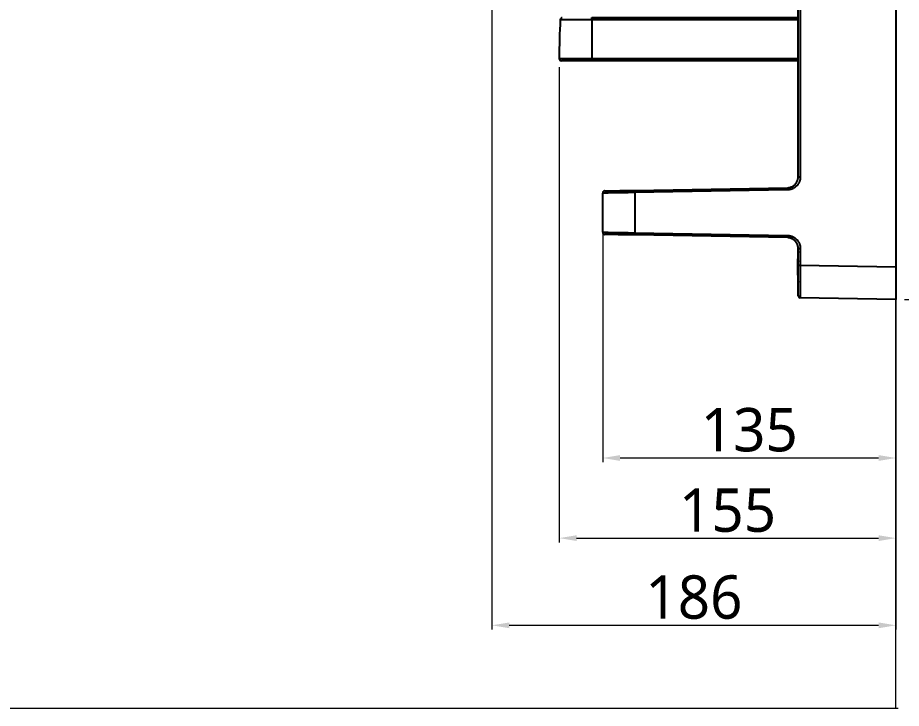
# Model space of a CAD drawing. Extents: x 4885 to 9138, y -729 to 2388.
# Drawn here: x 6975.9 to 7382.8, y -405.4 to -87.3 of the extents above; entities that cross this region are included whole.
import ezdxf

# ---------------------------------------------------------------- set-up
doc = ezdxf.new("R2010")
doc.units = 0
doc.header["$LTSCALE"] = 10
doc.header["$MEASUREMENT"] = 0
doc.header["$PDMODE"] = 3
doc.header["$PDSIZE"] = -10
doc.layers.get('0').update_dxf_attribs({"linetype": 'CONTINUOUS'})
doc.layers.get('DEFPOINTS').update_dxf_attribs({"linetype": 'CONTINUOUS'})
doc.layers.add('치수선', color=7, linetype='CONTINUOUS', lineweight=20)
doc.styles.add('Daelim Dimension', font='NanumGothic.ttf')
doc.dimstyles.new('DEFAULT', dxfattribs={"dimscale": 2, "dimtxt": 2, "dimasz": 2, "dimexe": 0, "dimexo": 2, "dimgap": 1, "dimtad": 1, "dimdec": 1, "dimzin": 9, "dimdsep": 46, "dimtxsty": 'Daelim Dimension', "dimcen": 0.5, "dimclrd": 252, "dimclre": 252, "dimclrt": 3, "dimadec": 1, "dimazin": 0, "dimtfac": 1, "dimtdec": 1, "dimtix": 1, "dimtmove": 0, "dimatfit": 3, "dimfxl": 1, "dimtolj": 1, "dimtzin": 1, "dimlwd": 9, "dimlwe": 9, "dimarcsym": 0})

# ---------------------------------------------------------------- blocks, each defined once
blk = doc.blocks.new('*D55')
at = {"color": 5, "lineweight": 9, "ltscale": 0.5, "transparency": 16777216}
for p, q in [((7194.28, 138.09), (7194.28, -369.13)), ((7380.28, 62.69), (7380.28, -369.13)), ((7202.28, -367.13), (7372.28, -367.13))]:
    blk.add_line(p, q, dxfattribs=at)
at = {"color": 5, "ltscale": 0.5, "transparency": 16777216}
for points in [[(7202.28, -365.8), (7202.28, -368.47), (7194.28, -367.13)], [(7372.28, -365.8), (7372.28, -368.47), (7380.28, -367.13)]]:
    blk.add_solid(points, dxfattribs=at)
at = {"layer": 'DEFPOINTS', "color": 0, "ltscale": 0.5, "transparency": 16777216}
for p in [(7194.28, 142.09), (7380.28, 66.69), (7380.28, -367.13)]:
    blk.add_point(p, dxfattribs=at)
at = {"color": 7, "ltscale": 0.5, "transparency": 16777216, "insert": (7287.28, -354.25), "char_height": 20, "attachment_point": 5, "style": 'Daelim Dimension'}
blk.add_mtext('\\A1;186', dxfattribs=at)
blk = doc.blocks.new('*D72')
at = {"color": 5, "lineweight": 9, "ltscale": 0.5, "transparency": 16777216}
for p, q in [((7384.28, 147.9), (7484.77, 147.9)), ((7482.77, -209.07), (7482.77, 139.9)), ((7384.28, -217.07), (7484.77, -217.07))]:
    blk.add_line(p, q, dxfattribs=at)
at = {"color": 5, "ltscale": 0.5, "transparency": 16777216}
for points in [[(7481.44, 139.9), (7484.1, 139.9), (7482.77, 147.9)], [(7481.44, -209.07), (7484.1, -209.07), (7482.77, -217.07)]]:
    blk.add_solid(points, dxfattribs=at)
at = {"layer": 'DEFPOINTS', "color": 0, "ltscale": 0.5, "transparency": 16777216}
for p in [(7380.28, 147.9), (7482.77, 147.9), (7380.28, -217.07)]:
    blk.add_point(p, dxfattribs=at)
at = {"color": 7, "ltscale": 0.5, "transparency": 16777216, "insert": (7469.87, -34.59), "char_height": 20, "attachment_point": 5, "rotation": 90, "style": 'Daelim Dimension'}
blk.add_mtext('\\A1;365', dxfattribs=at)
blk = doc.blocks.new('*D73')
at = {"color": 5, "lineweight": 9, "ltscale": 0.5, "transparency": 16777216}
for p, q in [((7225.28, -110.07), (7225.28, -328.97)), ((7380.28, -221.07), (7380.28, -328.97)), ((7233.28, -326.97), (7372.28, -326.97))]:
    blk.add_line(p, q, dxfattribs=at)
at = {"color": 5, "ltscale": 0.5, "transparency": 16777216}
for points in [[(7233.28, -325.64), (7233.28, -328.3), (7225.28, -326.97)], [(7372.28, -325.64), (7372.28, -328.3), (7380.28, -326.97)]]:
    blk.add_solid(points, dxfattribs=at)
at = {"layer": 'DEFPOINTS', "color": 0, "ltscale": 0.5, "transparency": 16777216}
for p in [(7225.28, -106.07), (7380.28, -217.07), (7380.28, -326.97)]:
    blk.add_point(p, dxfattribs=at)
at = {"color": 7, "ltscale": 0.5, "transparency": 16777216, "insert": (7302.78, -314.2), "char_height": 20, "attachment_point": 5, "style": 'Daelim Dimension'}
blk.add_mtext('\\A1;155', dxfattribs=at)
blk = doc.blocks.new('*D74')
at = {"color": 5, "lineweight": 9, "ltscale": 0.5, "transparency": 16777216}
for p, q in [((7245.28, -181.07), (7245.28, -292.06)), ((7380.28, -206.07), (7380.28, -292.06)), ((7253.28, -290.06), (7372.28, -290.06))]:
    blk.add_line(p, q, dxfattribs=at)
at = {"color": 5, "ltscale": 0.5, "transparency": 16777216}
for points in [[(7253.28, -288.73), (7253.28, -291.4), (7245.28, -290.06)], [(7372.28, -288.73), (7372.28, -291.4), (7380.28, -290.06)]]:
    blk.add_solid(points, dxfattribs=at)
at = {"layer": 'DEFPOINTS', "color": 0, "ltscale": 0.5, "transparency": 16777216}
for p in [(7245.28, -177.07), (7380.28, -202.07), (7380.28, -290.06)]:
    blk.add_point(p, dxfattribs=at)
at = {"color": 7, "ltscale": 0.5, "transparency": 16777216, "insert": (7312.78, -277.16), "char_height": 20, "attachment_point": 5, "style": 'Daelim Dimension'}
blk.add_mtext('\\A1;135', dxfattribs=at)

msp = doc.modelspace()

# ---------------------------------------------------------------- linework, layer by layer
at = {"color": 7, "linetype": 'Continuous', "lineweight": 25}
for p, q in [((7380.28, 146.93), (7380.28, -202.07)), ((7335.28, -160.59), (7335.28, 146.16)), ((7336.26, 146.16), (7336.26, -160.59)), ((7240.28, -88.2), (7225.73, -88.2)), ((7240.28, -87.25), (7335.27, -87.25)), ((7240.28, -88.2), (7240.28, -87.25)), ((7335.27, -88.2), (7240.28, -88.2)), ((7240.28, -88.2), (7240.28, -106.07)), ((7225.28, -106.07), (7240.28, -106.07)), ((7240.28, -107.07), (7226.28, -107.07)), ((7240.28, -106.07), (7335.27, -106.07)), ((7240.28, -107.07), (7240.28, -106.07)), ((7335.27, -107.07), (7240.28, -107.07)), ((7335.28, -160.59), (7336.26, -160.59)), ((7260.01, -166.81), (7330.36, -165.59)), ((7330.36, -166.58), (7260.01, -167.81)), ((7245.28, -186.09), (7245.28, -168.05)), ((7260.01, -167.81), (7260.01, -186.33)), ((7260.01, -186.33), (7330.36, -187.56)), ((7330.36, -188.56), (7260.01, -187.33)), ((7335.23, -199.39), (7335.23, -195.06)), ((7335.28, -193.55), (7336.26, -193.55)), ((7335.28, -201.3), (7335.28, -193.55)), ((7336.26, -193.55), (7336.26, -201.3)), ((7335.23, -199.39), (7335.23, -199.58)), ((7335.28, -201.3), (7336.26, -201.3)), ((7336.26, -201.3), (7380.28, -202.07)), ((7380.28, -217.07), (7336.26, -216.3))]:
    msp.add_line(p, q, dxfattribs=at)
for centre, radius, start, end in [((7613.48, -107.07), 388.21, 177.2136, 179.8524), ((7226.73, -88.25), 1, 95.7199, 177.2136), ((7226.28, -106.07), 1, 180, 270), ((7246.28, -168.05), 1, 148.0406, 180), ((7246.28, -168.05), 1, 91, 113.2542), ((7246.28, -186.09), 1, 180, 211.9594), ((7246.28, -186.09), 1, 247.5454, 269), ((7432.28, -202.07), 97.31, 175.8708, 180), ((7335.73, -195.1), 0.5, 154.4979, 175.8708), ((7432.28, -202.07), 97.31, 180, 184.1292), ((7336.28, -215.3), 1, 180, 269)]:
    msp.add_arc(centre, radius, start, end, dxfattribs=at)
for centre, major_axis, ratio, start_param, end_param in [((7330.38, -166.58), (-0.017, 1), 0.01745, 0, 1.570492), ((7260.03, -167.81), (-0.017, 1), 0.01745, 0, 1.570492), ((7260.03, -186.33), (-0.017, -1), 0.01745, 4.712694, 6.283185), ((7330.38, -187.56), (-0.017, -1), 0.01745, 4.712694, 6.283185), ((7335.73, -199.4), (0.5, 0), 0.382683, 2.696498, 3.069524), ((7432.28, -202.07), (-97.31, 0), 0.382683, 6.211117, 6.283185)]:
    msp.add_ellipse(centre, major_axis=major_axis, ratio=ratio, start_param=start_param, end_param=end_param, dxfattribs=at)
for points, knots in [([(7330.36, -165.59), (7330.57, -165.58), (7330.77, -165.57), (7331.16, -165.51), (7331.36, -165.47), (7331.73, -165.37), (7331.92, -165.31), (7332.27, -165.18), (7332.44, -165.1), (7332.76, -164.93), (7332.92, -164.84), (7333.21, -164.64), (7333.35, -164.53), (7333.62, -164.31), (7333.74, -164.19), (7333.97, -163.96), (7334.08, -163.83), (7334.28, -163.58), (7334.38, -163.45), (7334.55, -163.19), (7334.63, -163.05), (7334.77, -162.79), (7334.83, -162.65), (7334.94, -162.38), (7334.99, -162.25), (7335.08, -161.98), (7335.12, -161.85), (7335.18, -161.59), (7335.2, -161.46), (7335.26, -161.07), (7335.28, -160.82), (7335.28, -160.59)], [0, 0, 0, 0, 0.0625, 0.0625, 0.125, 0.125, 0.1875, 0.1875, 0.25, 0.25, 0.3125, 0.3125, 0.375, 0.375, 0.4375, 0.4375, 0.5, 0.5, 0.5625, 0.5625, 0.625, 0.625, 0.6875, 0.6875, 0.75, 0.75, 0.8125, 0.8125, 0.875, 0.875, 1, 1, 1, 1]), ([(7260.01, -167.81), (7259.7, -167.82), (7259.07, -167.83), (7258.47, -167.84), (7257.59, -167.85), (7257.02, -167.86), (7255.94, -167.88), (7255.42, -167.89), (7254.45, -167.9), (7253.99, -167.91), (7253.12, -167.92), (7252.71, -167.93), (7251.95, -167.94), (7251.6, -167.95), (7250.94, -167.96), (7250.63, -167.97), (7250.21, -167.97), (7250.08, -167.97), (7249.88, -167.98), (7249.79, -167.98), (7249.68, -167.98), (7249.63, -167.98), (7249.6, -167.98), (7249.59, -167.98), (7249.58, -167.98), (7249.58, -167.98), (7249.58, -167.98), (7249.58, -167.98), (7249.58, -167.98), (7249.58, -167.98), (7249.58, -167.98), (7249.58, -167.98), (7249.22, -167.99), (7248.88, -167.99), (7248.25, -168), (7247.96, -168.01), (7247.41, -168.02), (7247.17, -168.02), (7246.72, -168.03), (7246.51, -168.03), (7246.16, -168.04), (7246, -168.04), (7245.73, -168.05), (7245.62, -168.05), (7245.45, -168.05), (7245.38, -168.05), (7245.3, -168.05), (7245.28, -168.05), (7245.28, -168.05)], [0, 0, 0, 0, 0.031254, 0.062507, 0.062507, 0.125014, 0.125014, 0.187522, 0.187522, 0.250029, 0.250029, 0.312536, 0.312536, 0.375043, 0.375043, 0.43755, 0.43755, 0.468804, 0.468804, 0.484431, 0.492244, 0.496151, 0.498104, 0.499081, 0.499569, 0.499813, 0.499935, 0.499996, 0.500027, 0.500042, 0.500042, 0.500058, 0.500058, 0.562565, 0.562565, 0.625072, 0.625072, 0.687579, 0.687579, 0.750086, 0.750086, 0.812593, 0.812593, 0.875101, 0.875101, 0.937608, 0.937608, 1, 1, 1, 1]), ([(7245.9, -167.13), (7245.8, -167.17), (7245.63, -167.27), (7245.44, -167.5), (7245.34, -167.78), (7245.33, -167.96), (7245.35, -168.05)], [0, 0, 0, 0, 0.249288, 0.502496, 0.754233, 1, 1, 1, 1]), ([(7245.28, -186.09), (7245.28, -186.09), (7245.3, -186.09), (7245.38, -186.09), (7245.45, -186.09), (7245.62, -186.09), (7245.73, -186.1), (7246, -186.1), (7246.16, -186.1), (7246.51, -186.11), (7246.72, -186.11), (7247.17, -186.12), (7247.41, -186.12), (7247.96, -186.13), (7248.25, -186.14), (7248.72, -186.14), (7248.89, -186.15), (7249.14, -186.15), (7249.27, -186.15), (7249.42, -186.16), (7249.5, -186.16), (7249.54, -186.16), (7249.56, -186.16), (7249.57, -186.16), (7249.57, -186.16), (7249.57, -186.16), (7249.58, -186.16), (7249.58, -186.16), (7249.58, -186.16), (7249.58, -186.16), (7249.58, -186.16), (7249.81, -186.16), (7250.07, -186.17), (7250.63, -186.18), (7250.94, -186.18), (7251.6, -186.19), (7251.95, -186.2), (7252.71, -186.21), (7253.12, -186.22), (7253.99, -186.23), (7254.45, -186.24), (7255.42, -186.25), (7255.94, -186.26), (7257.02, -186.28), (7257.59, -186.29), (7258.47, -186.3), (7259.07, -186.31), (7259.7, -186.32), (7260.01, -186.33)], [0, 0, 0, 0, 0.0625, 0.0625, 0.125, 0.125, 0.1875, 0.1875, 0.25, 0.25, 0.3125, 0.3125, 0.375, 0.375, 0.4375, 0.4375, 0.46875, 0.46875, 0.484375, 0.492187, 0.496094, 0.498047, 0.499023, 0.499512, 0.499756, 0.499878, 0.499939, 0.499969, 0.499985, 0.499985, 0.5, 0.5, 0.5625, 0.5625, 0.625, 0.625, 0.6875, 0.6875, 0.75, 0.75, 0.8125, 0.8125, 0.875, 0.875, 0.9375, 0.9375, 0.96875, 1, 1, 1, 1]), ([(7245.35, -186.09), (7245.33, -186.18), (7245.34, -186.36), (7245.44, -186.64), (7245.63, -186.87), (7245.8, -186.97), (7245.9, -187.01)], [0, 0, 0, 0, 0.245767, 0.497504, 0.750712, 1, 1, 1, 1]), ([(7335.28, -193.55), (7335.28, -193.54), (7335.28, -193.52), (7335.28, -193.48), (7335.28, -193.45), (7335.27, -193.41), (7335.27, -193.38), (7335.27, -193.34), (7335.27, -193.3), (7335.27, -193.27), (7335.27, -193.23), (7335.26, -193.19), (7335.26, -193.16), (7335.26, -193.12), (7335.25, -193.08), (7335.25, -193.04), (7335.25, -193.01), (7335.24, -192.97), (7335.24, -192.93), (7335.23, -192.89), (7335.23, -192.85), (7335.22, -192.82), (7335.22, -192.78), (7335.21, -192.74), (7335.2, -192.7), (7335.2, -192.66), (7335.19, -192.62), (7335.18, -192.59), (7335.17, -192.55), (7335.17, -192.51), (7335.16, -192.47), (7335.15, -192.43), (7335.14, -192.39), (7335.13, -192.35), (7335.12, -192.31), (7335.11, -192.27), (7335.1, -192.23), (7335.09, -192.19), (7335.08, -192.15), (7335.06, -192.11), (7335.05, -192.07), (7335.04, -192.03), (7335.03, -191.99), (7335.01, -191.95), (7335, -191.91), (7334.99, -191.87), (7334.97, -191.83), (7334.96, -191.79), (7334.94, -191.75), (7334.93, -191.71), (7334.91, -191.67), (7334.89, -191.63), (7334.88, -191.59), (7334.86, -191.55), (7334.84, -191.51), (7334.82, -191.47), (7334.8, -191.43), (7334.79, -191.39), (7334.77, -191.35), (7334.75, -191.31), (7334.73, -191.27), (7334.71, -191.23), (7334.68, -191.19), (7334.66, -191.15), (7334.64, -191.12), (7334.62, -191.08), (7334.6, -191.04), (7334.57, -191), (7334.55, -190.96), (7334.52, -190.92), (7334.5, -190.88), (7334.47, -190.84), (7334.45, -190.8), (7334.42, -190.76), (7334.4, -190.72), (7334.37, -190.68), (7334.34, -190.65), (7334.31, -190.61), (7334.29, -190.57), (7334.26, -190.53), (7334.23, -190.49), (7334.2, -190.45), (7334.17, -190.42), (7334.14, -190.38), (7334.11, -190.34), (7334.08, -190.3), (7334.04, -190.27), (7334.01, -190.23), (7333.98, -190.19), (7333.95, -190.16), (7333.91, -190.12), (7333.88, -190.09), (7333.84, -190.05), (7333.81, -190.01), (7333.77, -189.98), (7333.74, -189.94), (7333.7, -189.91), (7333.66, -189.88), (7333.62, -189.84), (7333.59, -189.81), (7333.55, -189.77), (7333.51, -189.74), (7333.47, -189.71), (7333.43, -189.67), (7333.39, -189.64), (7333.35, -189.61), (7333.31, -189.58), (7333.27, -189.55), (7333.22, -189.52), (7333.18, -189.48), (7333.14, -189.45), (7333.09, -189.42), (7333.05, -189.39), (7333.01, -189.37), (7332.96, -189.34), (7332.92, -189.31), (7332.87, -189.28), (7332.82, -189.25), (7332.78, -189.23), (7332.73, -189.2), (7332.68, -189.17), (7332.63, -189.15), (7332.59, -189.12), (7332.54, -189.1), (7332.49, -189.07), (7332.44, -189.05), (7332.39, -189.02), (7332.34, -189), (7332.29, -188.98), (7332.24, -188.96), (7332.19, -188.93), (7332.13, -188.91), (7332.08, -188.89), (7332.03, -188.87), (7331.98, -188.85), (7331.92, -188.83), (7331.87, -188.81), (7331.81, -188.8), (7331.76, -188.78), (7331.7, -188.76), (7331.65, -188.75), (7331.59, -188.73), (7331.54, -188.72), (7331.48, -188.7), (7331.43, -188.69), (7331.37, -188.68), (7331.31, -188.66), (7331.25, -188.65), (7331.2, -188.64), (7331.14, -188.63), (7331.08, -188.62), (7331.02, -188.61), (7330.96, -188.6), (7330.9, -188.59), (7330.85, -188.59), (7330.79, -188.58), (7330.73, -188.57), (7330.67, -188.57), (7330.61, -188.57), (7330.55, -188.56), (7330.49, -188.56), (7330.42, -188.56), (7330.38, -188.56), (7330.36, -188.56)], [0, 0, 0, 0, 0.004573, 0.009167, 0.013781, 0.018416, 0.023071, 0.027747, 0.032443, 0.03716, 0.041897, 0.046654, 0.051432, 0.056231, 0.06105, 0.065889, 0.070749, 0.075629, 0.08053, 0.085451, 0.090393, 0.095355, 0.100338, 0.105341, 0.110365, 0.115409, 0.120473, 0.125558, 0.130664, 0.13579, 0.140936, 0.146103, 0.15129, 0.156498, 0.161726, 0.166975, 0.172245, 0.177534, 0.182844, 0.188175, 0.193526, 0.198898, 0.20429, 0.209703, 0.215136, 0.220589, 0.226063, 0.231557, 0.237072, 0.242608, 0.248164, 0.25374, 0.259337, 0.264954, 0.270592, 0.27625, 0.281929, 0.287628, 0.293348, 0.299088, 0.304848, 0.31063, 0.316431, 0.322253, 0.328096, 0.333959, 0.339842, 0.345746, 0.35167, 0.357615, 0.363581, 0.369567, 0.375573, 0.3816, 0.387647, 0.393715, 0.399803, 0.405912, 0.412041, 0.41819, 0.424361, 0.430551, 0.436762, 0.442994, 0.449246, 0.455518, 0.461811, 0.468125, 0.474459, 0.480813, 0.487188, 0.493583, 0.499999, 0.506436, 0.512892, 0.51937, 0.525867, 0.532386, 0.538924, 0.545484, 0.552063, 0.558663, 0.565284, 0.571925, 0.578587, 0.585269, 0.591971, 0.598694, 0.605438, 0.612202, 0.618986, 0.625791, 0.632617, 0.639463, 0.646329, 0.653216, 0.660123, 0.667051, 0.673999, 0.680968, 0.687957, 0.694967, 0.701997, 0.709048, 0.716119, 0.723211, 0.730323, 0.737456, 0.744609, 0.751782, 0.758976, 0.766191, 0.773426, 0.780681, 0.787957, 0.795254, 0.802571, 0.809908, 0.817266, 0.824644, 0.832043, 0.839463, 0.846902, 0.854363, 0.861844, 0.869345, 0.876867, 0.884409, 0.891972, 0.899555, 0.907158, 0.914783, 0.922427, 0.930092, 0.937778, 0.945484, 0.953211, 0.960958, 0.968725, 0.976513, 0.984322, 0.992151, 1, 1, 1, 1]), ([(7336.26, -201.3), (7336.26, -201.82), (7336.26, -202.34), (7336.26, -203.35), (7336.26, -203.86), (7336.25, -204.84), (7336.25, -205.33), (7336.25, -206.28), (7336.25, -206.74), (7336.25, -207.64), (7336.25, -208.08), (7336.25, -208.93), (7336.25, -209.34), (7336.25, -210.13), (7336.25, -210.51), (7336.25, -211.24), (7336.25, -211.58), (7336.25, -212.24), (7336.25, -212.55), (7336.25, -213.15), (7336.25, -213.44), (7336.25, -213.98), (7336.25, -214.23), (7336.25, -214.69), (7336.25, -214.91), (7336.25, -215.29), (7336.25, -215.46), (7336.25, -215.76), (7336.25, -215.89), (7336.26, -216.09), (7336.26, -216.17), (7336.26, -216.28), (7336.26, -216.3), (7336.26, -216.3)], [0, 0, 0, 0, 0.0625, 0.0625, 0.125, 0.125, 0.1875, 0.1875, 0.25, 0.25, 0.3125, 0.3125, 0.375, 0.375, 0.4375, 0.4375, 0.5, 0.5, 0.5625, 0.5625, 0.625, 0.625, 0.6875, 0.6875, 0.75, 0.75, 0.8125, 0.8125, 0.875, 0.875, 0.9375, 0.9375, 1, 1, 1, 1])]:
    msp.add_open_spline(points, degree=3, knots=knots, dxfattribs=at)
for points, weights in [([(7336.26, -160.59), (7336.26, -164.05), (7333.83, -166.52), (7330.36, -166.58)], [1, 0.808833632769, 0.808833632769, 1]), ([(7246.26, -167.05), (7246.26, -167.05), (7251.93, -166.95), (7260.01, -166.81)], [1, 0.808833632769, 0.808833632769, 1]), ([(7260.01, -187.33), (7251.93, -187.19), (7246.26, -187.09), (7246.26, -187.09)], [1, 0.808833632769, 0.808833632769, 1]), ([(7330.36, -187.56), (7333.83, -187.62), (7336.26, -190.09), (7336.26, -193.55)], [1, 0.808833632769, 0.808833632769, 1]), ([(7335.28, -215.3), (7335.28, -215.3), (7335.28, -209.5), (7335.28, -201.3)], [1, 0.804809640383, 0.804809640383, 1]), ([(7380.28, -202.07), (7380.28, -210.86), (7380.28, -217.07), (7380.28, -217.07)], [1, 0.804809640383, 0.804809640383, 1])]:
    msp.add_rational_spline(points, weights, degree=3, dxfattribs=at)
at = {"layer": '치수선'}
for p, q in [((7380.28, -405.37), (7380.28, 1237.83)), ((7381.28, -405.37), (5897.53, -405.37))]:
    msp.add_line(p, q, dxfattribs=at)

# ---------------------------------------------------------------- dimensions: what is measured, and where the dimension line sits
at = {"color": 5, "ltscale": 0.5}
dim = msp.add_linear_dim(base=(7482.77, 147.9), p1=(7380.28, -217.07), p2=(7380.28, 147.9), angle=90, dimstyle='DEFAULT', override={"dimtxt": 10, "dimasz": 4, "dimexe": 1, "dimdec": 0, "dimclrd": 5, "dimclre": 5, "dimclrt": 7}, dxfattribs=at)
dim.commit()
dim.dimension.update_dxf_attribs({"geometry": '*D72', "text_midpoint": (7469.87, -34.59)})
for base, p1, p2, picture, middle in [((7380.28, -367.13), (7194.28, 142.09), (7380.28, 66.69), '*D55', (7287.28, -367.13)), ((7380.28, -326.97), (7225.28, -106.07), (7380.28, -217.07), '*D73', (7302.78, -326.97)), ((7380.28, -290.06), (7245.28, -177.07), (7380.28, -202.07), '*D74', (7312.78, -290.06))]:
    dim = msp.add_linear_dim(base=base, p1=p1, p2=p2, dimstyle='DEFAULT', override={"dimtxt": 10, "dimasz": 4, "dimexe": 1, "dimdec": 0, "dimclrd": 5, "dimclre": 5, "dimclrt": 7}, dxfattribs=at)
    dim.commit()
    dim.dimension.update_dxf_attribs({"geometry": picture, "text_midpoint": middle, "dimtype": 160})

doc.saveas('drawing.dxf')
